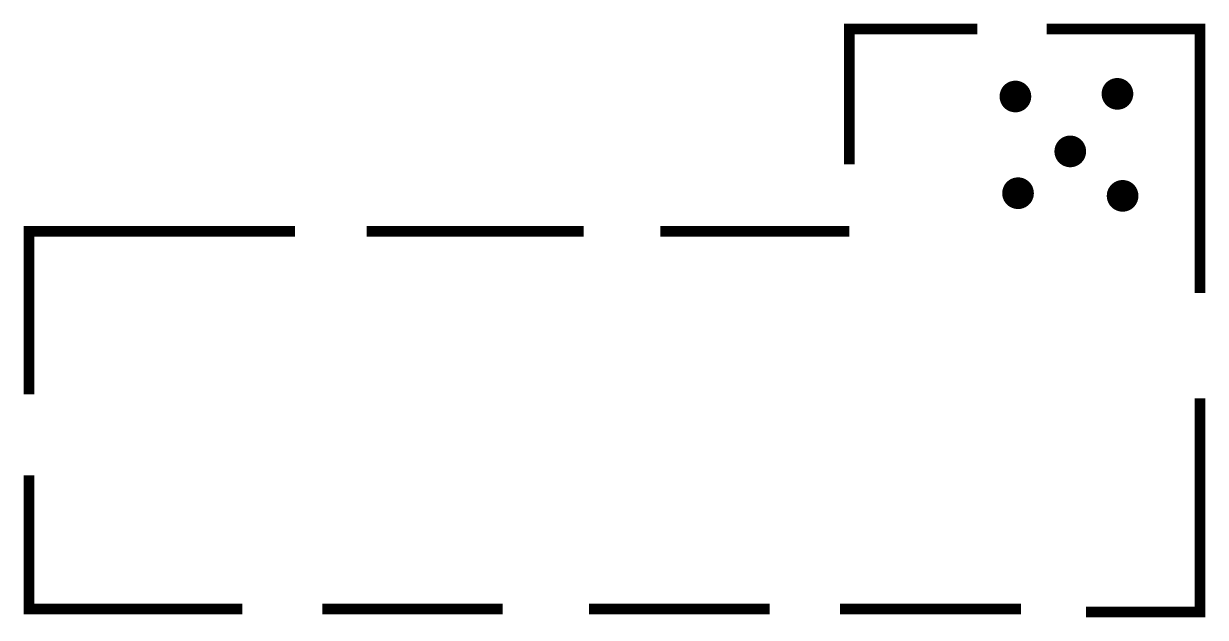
# Model space of a CAD drawing. Extents: x -0.1 to 11.1, y -0.1 to 5.5.
import ezdxf

# ---------------------------------------------------------------- set-up
doc = ezdxf.new("R2010")
doc.units = 0
doc.header["$LTSCALE"] = 5e-05
doc.header["$MEASUREMENT"] = 0
doc.layers.get('0').update_dxf_attribs({"linetype": 'CONTINUOUS'})

msp = doc.modelspace()

# ---------------------------------------------------------------- linework, layer by layer
at = {"linetype": 'BYBLOCK', "ltscale": 0.2, "const_width": 0.1}
for points in [[(8.968, 5.5), (7.754, 5.5), (7.754, 4.217)], [(11.078, 3), (11.078, 5.5), (9.625, 5.5)], [(2.5, 3.583), (-0.02, 3.583), (-0.02, 2.038)], [(5.238, 3.583), (3.181, 3.583)], [(7.754, 3.583), (5.963, 3.583)], [(9.997, -0.023), (11.078, -0.023), (11.078, 2)], [(-0.02, 1.271), (-0.02, 0.006), (2.003, 0.006)], [(2.759, 0.006), (4.47, 0.006)], [(5.288, 0.006), (7, 0.006)], [(7.667, 0.006), (9.38, 0.006)]]:
    msp.add_lwpolyline(points, dxfattribs=at)
at = {"linetype": 'BYBLOCK', "ltscale": 0.2, "const_width": 0.15}
for points in [[(9.253, 4.86, 1), (9.403, 4.86, 1)], [(10.22, 4.885, 1), (10.37, 4.885, 1)], [(9.773, 4.34, 1), (9.923, 4.34, 1)], [(9.278, 3.944, 1), (9.428, 3.944, 1)], [(10.269, 3.919, 1), (10.419, 3.919, 1)]]:
    msp.add_lwpolyline(points, format="xyb", close=True, dxfattribs=at)

doc.saveas('drawing.dxf')
